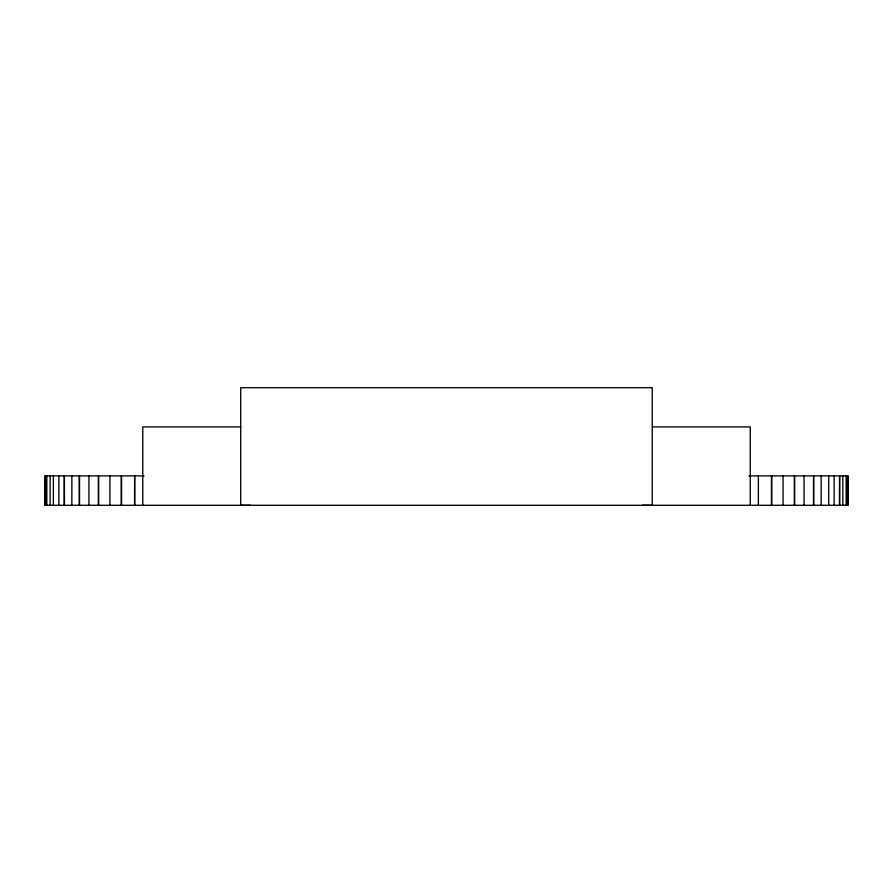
<?xml version="1.0" encoding="UTF-8"?>
<svg xmlns="http://www.w3.org/2000/svg" width="893" height="893" viewBox="0 0 893 893"><rect width="100%" height="100%" fill="white"/><g stroke="black" fill="none" stroke-linecap="round" stroke-linejoin="round"><path stroke-width="1.34" d="M240.764 426.899L142.78 426.899L142.78 505.282M652.281 426.899L750.265 426.899L750.265 505.282M144.007 475.891L44.65 475.891L44.65 505.282L848.35 505.282L848.328 475.891L748.993 475.891M642.435 505.271L652.236 505.282L652.236 387.707L240.719 387.707L240.719 505.282L250.509 505.293M847.234 475.891L847.267 505.282M846.151 475.891L846.151 505.282M842.847 475.891L842.869 505.282M834.14 475.891L834.118 505.282M828.737 475.891L828.737 505.282M821.158 475.891L821.136 505.282M813.69 475.891L813.69 505.282M813.501 475.891L813.501 505.282M804.046 475.891L804.068 505.282M794.614 475.891L794.614 505.282M794.379 475.891L794.379 505.282M783.072 475.891L783.049 505.282M771.731 475.891L771.731 505.282M771.452 475.891L771.452 505.282M758.38 475.891L758.358 505.282M121.571 475.891L121.571 505.282M121.247 475.891L121.247 505.282M109.951 475.891L109.928 505.282M98.643 475.891L98.643 505.282M98.364 475.891L98.364 505.282M88.932 475.891L88.954 505.282M79.522 475.891L79.522 505.282M79.287 475.891L79.287 505.282M71.864 475.891L71.842 505.282M64.419 475.891L64.419 505.282M64.24 475.891L64.24 505.282M58.882 475.891L58.86 505.282M53.379 475.891L53.379 505.282M50.153 475.891L50.131 505.282M46.827 475.891L46.827 505.282M45.766 475.891L45.733 505.282M839.599 505.282L839.599 475.891L839.52 505.282M134.642 505.282L134.642 475.891L134.62 505.282"/></g></svg>
